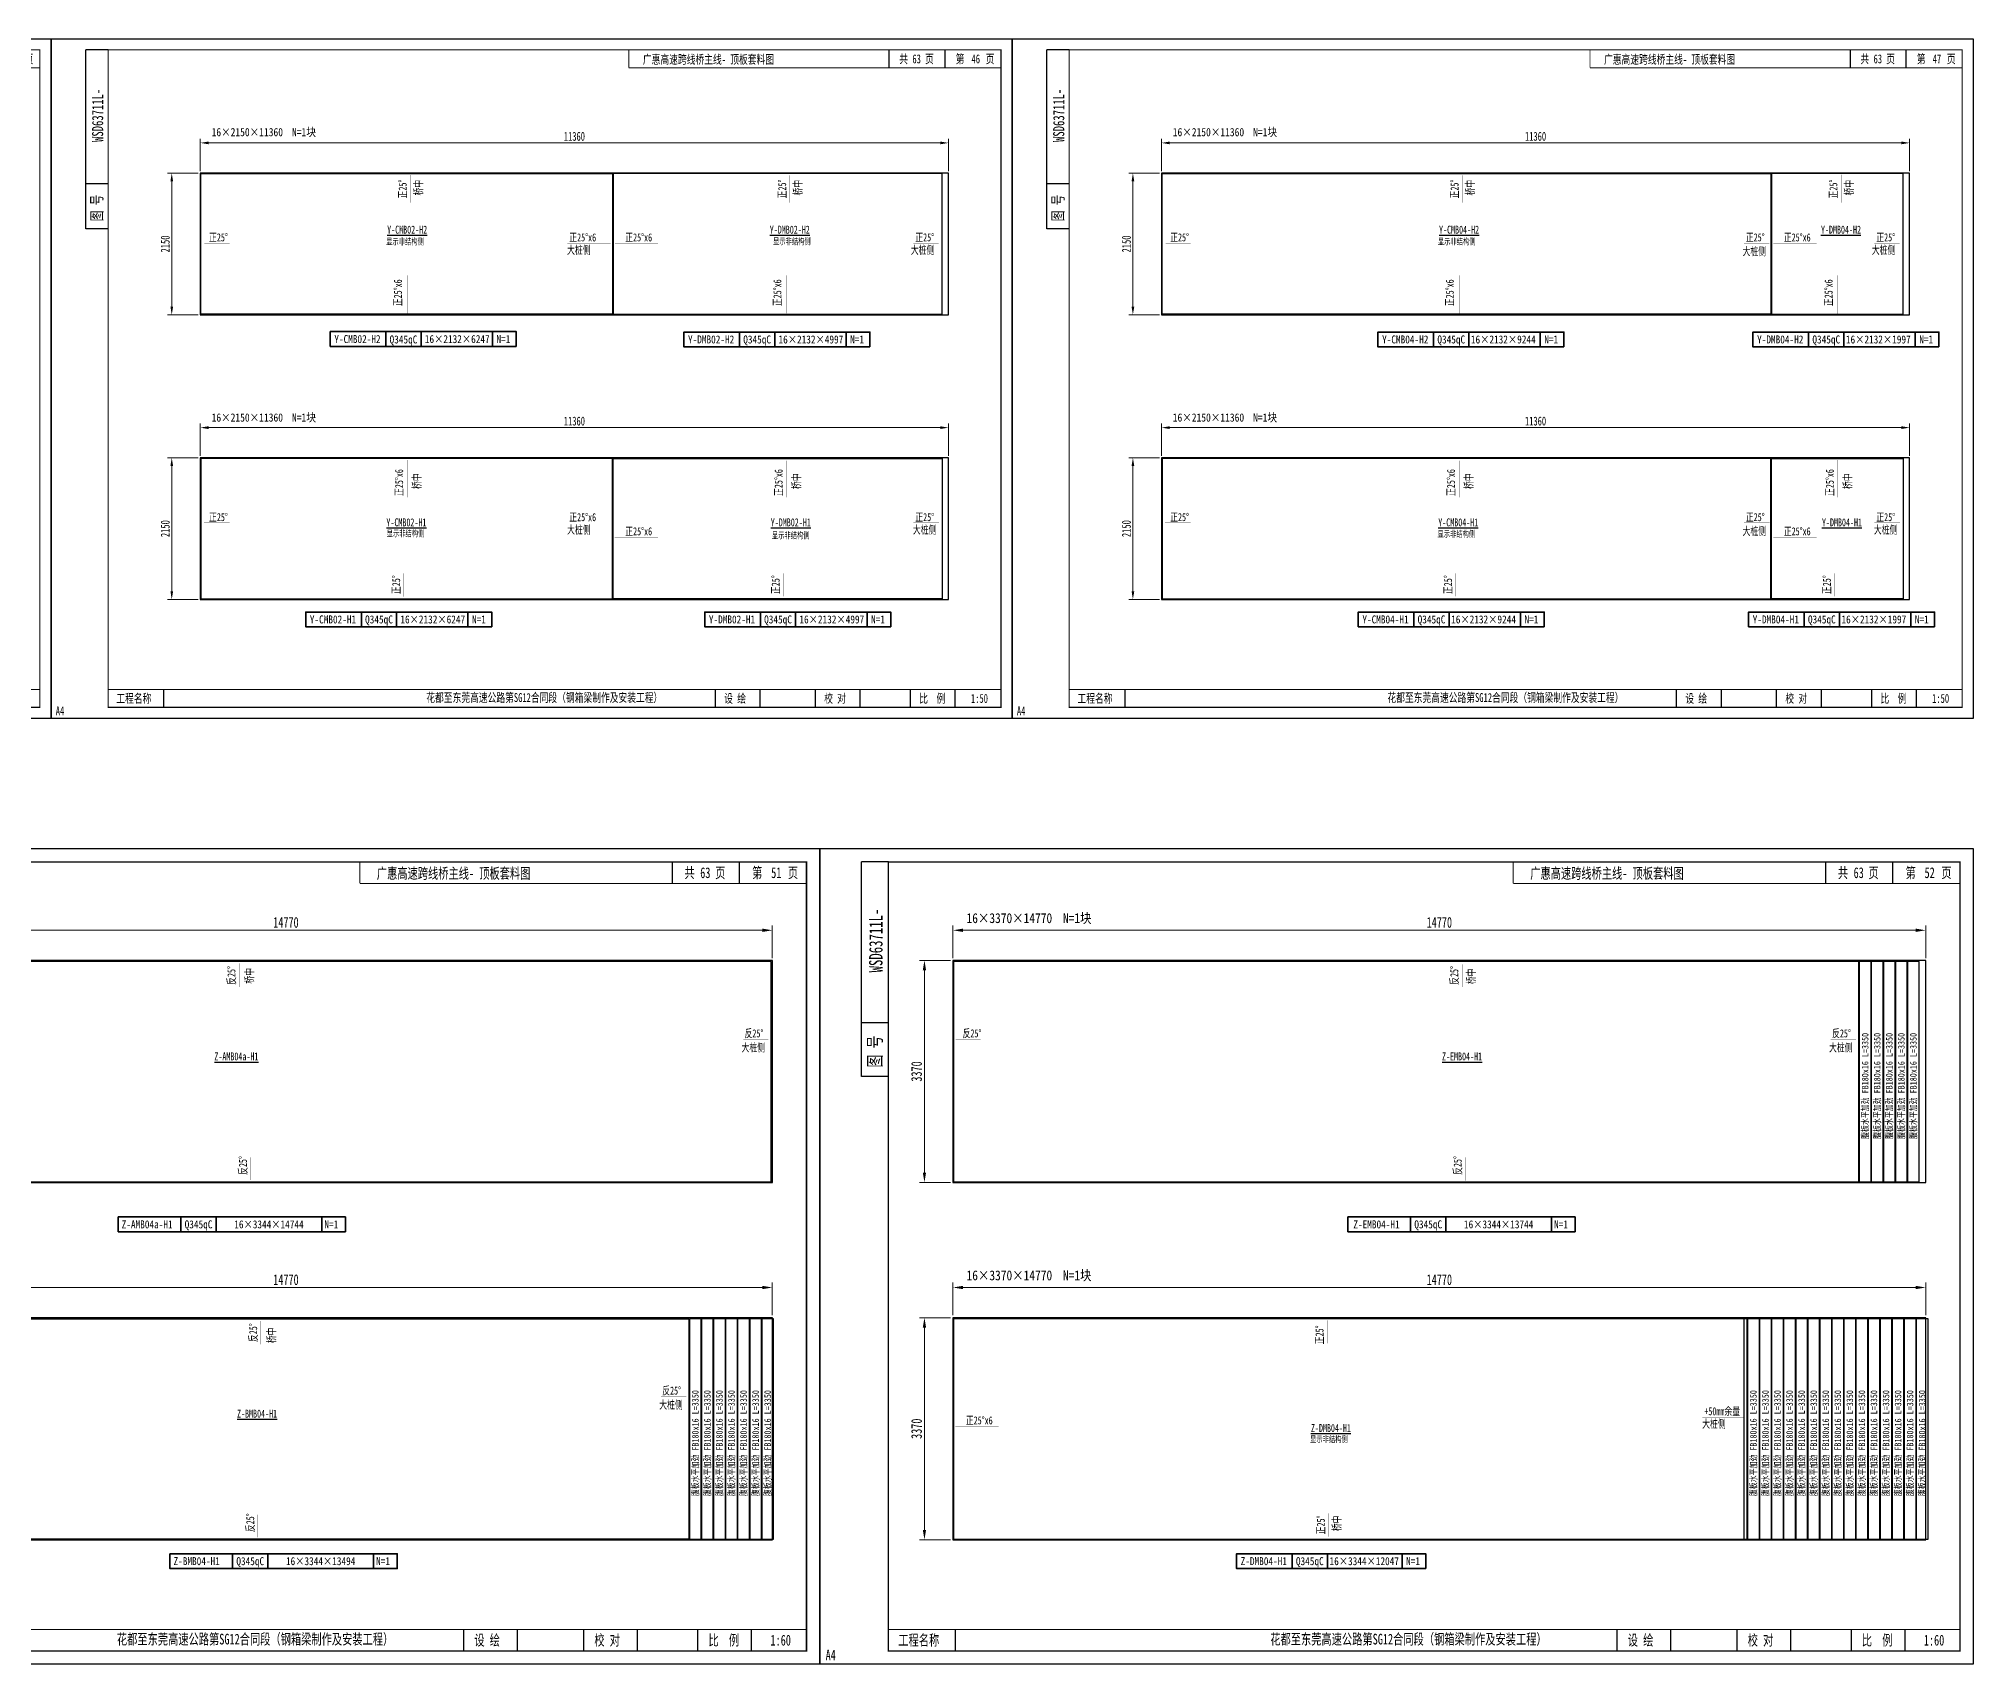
# Model space of a CAD drawing. Extents: x 1629247 to 2251351, y -601856 to -65897.
# Drawn here: x 2144945 to 2174320, y -197534 to -172858 of the extents above; entities that cross this region are included whole.
import ezdxf
from ezdxf.enums import TextEntityAlignment as Align

# ---------------------------------------------------------------- set-up
doc = ezdxf.new("R2010")
doc.units = 0
doc.header["$LTSCALE"] = 2
doc.header["$MEASUREMENT"] = 0
doc.header["$PDMODE"] = 35
doc.header["$PDSIZE"] = 50
doc.linetypes.add('PHANTOM', pattern=[63.5, 31.75, -6.35, 6.35, -6.35, 6.35, -6.35])
doc.layers.get('0').update_dxf_attribs({"linetype": 'CONTINUOUS'})
doc.layers.get('Defpoints').update_dxf_attribs({"linetype": 'CONTINUOUS'})
doc.layers.add('1图框轮廓', color=7, linetype='CONTINUOUS', lineweight=35)
doc.layers.add('标注层', color=3, linetype='CONTINUOUS', lineweight=13)
doc.layers.add('A3', color=7, linetype='CONTINUOUS')
doc.styles.add('仿宋', font='仿宋_GB2312_1.ttf', dxfattribs={"width": 0.7})
doc.dimstyles.new('标准标注样式-50', dxfattribs={"dimscale": 50, "dimtxt": 2.7, "dimasz": 2.5, "dimexe": 1.25, "dimexo": 0.625, "dimtad": 1, "dimdec": 0, "dimdsep": 46, "dimtxsty": '仿宋', "dimcen": 2.5, "dimclrd": 3, "dimclre": 3, "dimclrt": 4, "dimazin": 0, "dimtfac": 1, "dimtdec": 0, "dimtmove": 0, "dimatfit": 3, "dimfxl": 1.25, "dimlwd": 13, "dimlwe": 13, "dimarcsym": 0})
doc.dimstyles.new('标准标注样式-60', dxfattribs={"dimscale": 60, "dimtxt": 2.7, "dimasz": 2.5, "dimexe": 1.25, "dimexo": 0.625, "dimtad": 1, "dimdec": 0, "dimdsep": 46, "dimtxsty": '仿宋', "dimcen": 2.5, "dimclrd": 3, "dimclre": 3, "dimclrt": 4, "dimazin": 0, "dimtfac": 1, "dimtdec": 0, "dimtmove": 0, "dimatfit": 3, "dimfxl": 1.25, "dimlwd": 13, "dimlwe": 13, "dimarcsym": 0})

# ---------------------------------------------------------------- blocks, each defined once
blk = doc.blocks.new('tukuangA4-')
at = {"layer": 'A3'}
for p, q in [((537, 7565), (537, 10327)), ((882, 10327), (537, 10327)), ((12951, 10051), (12951, 10327)), ((13814, 10051), (13814, 10327)), ((882, 8256), (537, 8256)), ((882, 7565), (537, 7565)), ((1745, 173), (1745, 449)), ((10266, 173), (10266, 449)), ((10957, 173), (10957, 449)), ((11811, 173), (11811, 449)), ((12502, 173), (12502, 449)), ((13280, 173), (13280, 449)), ((13971, 173), (13971, 449))]:
    blk.add_line(p, q, dxfattribs=at)
blk.add_lwpolyline([(14850, 10500), (14850, 0), (0, 0), (0, 10500)], close=True, dxfattribs=at)
for points, const_width in [([(882, 10327), (14677, 10327), (14677, 173), (882, 173), (882, 10327)], 17.3), ([(8927, 10051), (8927, 10327)], 13.8), ([(8927, 10051), (14677, 10051)], 13.8), ([(882, 449), (14677, 449)], 13.8)]:
    blk.add_lwpolyline(points, dxfattribs=dict(at, const_width=const_width))
at = {"layer": 'A3', "color": 7, "linetype": 'Continuous', "style": '仿宋', "width": 0.7}
for s, p in [('共    页', (13106, 10120)), ('第     页', (13977, 10120)), ('工程名称', (1009, 242)), ('花都至东莞高速公路第SG12合同段（钢箱梁制作及安装工程）', (5798, 255)), ('设 绘', (10401, 242)), ('校 对', (11946, 242)), ('比  例', (13415, 242))]:
    blk.add_text(s, height=138.1, dxfattribs=at).set_placement(p)
blk.add_text('WSD63711L-', height=172.6, rotation=90, dxfattribs=at).set_placement((806, 9316), align=Align.CENTER)
blk.add_text('图 号', height=172.6, rotation=90, dxfattribs=at).set_placement((793, 7681))
blk.add_text('A4', height=138.1, dxfattribs=at).set_placement((139, 50), align=Align.CENTER)
blk = doc.blocks.new('*D1071')
at = {"color": 3, "lineweight": 13, "ltscale": 3}
for p, q in [((2147399, -174868), (2147399, -174378)), ((2158759, -174868), (2158759, -174378))]:
    blk.add_line(p, q, dxfattribs=at)
at = {"color": 3, "linetype": 'ByBlock', "lineweight": 13, "ltscale": 3}
blk.add_line((2158634, -174440), (2147524, -174440), dxfattribs=at)
at = {"color": 3, "ltscale": 3}
for points in [[(2147524, -174419), (2147524, -174461), (2147399, -174440)], [(2158634, -174419), (2158634, -174461), (2158759, -174440)]]:
    blk.add_solid(points, dxfattribs=at)
at = {"layer": 'Defpoints', "color": 0, "ltscale": 3}
for p in [(2147399, -174440), (2147399, -174899), (2158759, -174899)]:
    blk.add_point(p, dxfattribs=at)
at = {"color": 4, "ltscale": 3, "insert": (2153079, -174341), "char_height": 135, "attachment_point": 5, "style": '仿宋'}
blk.add_mtext('11360', dxfattribs=at)
blk = doc.blocks.new('*D1072')
at = {"color": 3, "lineweight": 13, "ltscale": 3}
for p, q in [((2147368, -174899), (2146903, -174899)), ((2147368, -177049), (2146903, -177049))]:
    blk.add_line(p, q, dxfattribs=at)
at = {"color": 3, "linetype": 'ByBlock', "lineweight": 13, "ltscale": 3}
blk.add_line((2146965, -175024), (2146965, -176924), dxfattribs=at)
at = {"color": 3, "ltscale": 3}
for points in [[(2146945, -175024), (2146986, -175024), (2146965, -174899)], [(2146945, -176924), (2146986, -176924), (2146965, -177049)]]:
    blk.add_solid(points, dxfattribs=at)
at = {"layer": 'Defpoints', "color": 0, "ltscale": 3}
for p in [(2147399, -174899), (2146965, -177049), (2147399, -177049)]:
    blk.add_point(p, dxfattribs=at)
at = {"color": 4, "ltscale": 3, "insert": (2146867, -175974), "char_height": 135, "attachment_point": 5, "rotation": 90, "style": '仿宋'}
blk.add_mtext('2150', dxfattribs=at)
blk = doc.blocks.new('*D1073')
at = {"color": 3, "lineweight": 13, "ltscale": 3}
for p, q in [((2147399, -179189), (2147399, -178699)), ((2158759, -179189), (2158759, -178699))]:
    blk.add_line(p, q, dxfattribs=at)
at = {"color": 3, "linetype": 'ByBlock', "lineweight": 13, "ltscale": 3}
blk.add_line((2158634, -178762), (2147524, -178762), dxfattribs=at)
at = {"color": 3, "ltscale": 3}
for points in [[(2147524, -178741), (2147524, -178783), (2147399, -178762)], [(2158634, -178741), (2158634, -178783), (2158759, -178762)]]:
    blk.add_solid(points, dxfattribs=at)
at = {"layer": 'Defpoints', "color": 0, "ltscale": 3}
for p in [(2147399, -178762), (2147399, -179220), (2158759, -179220)]:
    blk.add_point(p, dxfattribs=at)
at = {"color": 4, "ltscale": 3, "insert": (2153079, -178663), "char_height": 135, "attachment_point": 5, "style": '仿宋'}
blk.add_mtext('11360', dxfattribs=at)
blk = doc.blocks.new('*D1074')
at = {"color": 3, "lineweight": 13, "ltscale": 3}
for p, q in [((2147368, -179220), (2146903, -179220)), ((2147368, -181370), (2146903, -181370))]:
    blk.add_line(p, q, dxfattribs=at)
at = {"color": 3, "linetype": 'ByBlock', "lineweight": 13, "ltscale": 3}
blk.add_line((2146965, -179345), (2146965, -181245), dxfattribs=at)
at = {"color": 3, "ltscale": 3}
for points in [[(2146945, -179345), (2146986, -179345), (2146965, -179220)], [(2146945, -181245), (2146986, -181245), (2146965, -181370)]]:
    blk.add_solid(points, dxfattribs=at)
at = {"layer": 'Defpoints', "color": 0, "ltscale": 3}
for p in [(2147399, -179220), (2146965, -181370), (2147399, -181370)]:
    blk.add_point(p, dxfattribs=at)
at = {"color": 4, "ltscale": 3, "insert": (2146867, -180295), "char_height": 135, "attachment_point": 5, "rotation": 90, "style": '仿宋'}
blk.add_mtext('2150', dxfattribs=at)
blk = doc.blocks.new('*D1059')
at = {"color": 3, "lineweight": 13, "ltscale": 3}
for p, q in [((2161993, -174868), (2161993, -174378)), ((2173353, -174868), (2173353, -174378))]:
    blk.add_line(p, q, dxfattribs=at)
at = {"color": 3, "linetype": 'ByBlock', "lineweight": 13, "ltscale": 3}
blk.add_line((2173228, -174440), (2162118, -174440), dxfattribs=at)
at = {"color": 3, "ltscale": 3}
for points in [[(2162118, -174419), (2162118, -174461), (2161993, -174440)], [(2173228, -174419), (2173228, -174461), (2173353, -174440)]]:
    blk.add_solid(points, dxfattribs=at)
at = {"layer": 'Defpoints', "color": 0, "ltscale": 3}
for p in [(2161993, -174440), (2161993, -174899), (2173353, -174899)]:
    blk.add_point(p, dxfattribs=at)
at = {"color": 4, "ltscale": 3, "insert": (2167673, -174341), "char_height": 135, "attachment_point": 5, "style": '仿宋'}
blk.add_mtext('11360', dxfattribs=at)
blk = doc.blocks.new('*D1060')
at = {"color": 3, "lineweight": 13, "ltscale": 3}
for p, q in [((2161962, -174899), (2161497, -174899)), ((2161962, -177049), (2161497, -177049))]:
    blk.add_line(p, q, dxfattribs=at)
at = {"color": 3, "linetype": 'ByBlock', "lineweight": 13, "ltscale": 3}
blk.add_line((2161559, -175024), (2161559, -176924), dxfattribs=at)
at = {"color": 3, "ltscale": 3}
for points in [[(2161539, -175024), (2161580, -175024), (2161559, -174899)], [(2161539, -176924), (2161580, -176924), (2161559, -177049)]]:
    blk.add_solid(points, dxfattribs=at)
at = {"layer": 'Defpoints', "color": 0, "ltscale": 3}
for p in [(2161993, -174899), (2161559, -177049), (2161993, -177049)]:
    blk.add_point(p, dxfattribs=at)
at = {"color": 4, "ltscale": 3, "insert": (2161461, -175974), "char_height": 135, "attachment_point": 5, "rotation": 90, "style": '仿宋'}
blk.add_mtext('2150', dxfattribs=at)
blk = doc.blocks.new('*D1061')
at = {"color": 3, "lineweight": 13, "ltscale": 3}
for p, q in [((2161993, -179189), (2161993, -178699)), ((2173353, -179189), (2173353, -178699))]:
    blk.add_line(p, q, dxfattribs=at)
at = {"color": 3, "linetype": 'ByBlock', "lineweight": 13, "ltscale": 3}
blk.add_line((2173228, -178762), (2162118, -178762), dxfattribs=at)
at = {"color": 3, "ltscale": 3}
for points in [[(2162118, -178741), (2162118, -178783), (2161993, -178762)], [(2173228, -178741), (2173228, -178783), (2173353, -178762)]]:
    blk.add_solid(points, dxfattribs=at)
at = {"layer": 'Defpoints', "color": 0, "ltscale": 3}
for p in [(2161993, -178762), (2161993, -179220), (2173353, -179220)]:
    blk.add_point(p, dxfattribs=at)
at = {"color": 4, "ltscale": 3, "insert": (2167673, -178663), "char_height": 135, "attachment_point": 5, "style": '仿宋'}
blk.add_mtext('11360', dxfattribs=at)
blk = doc.blocks.new('*D1062')
at = {"color": 3, "lineweight": 13, "ltscale": 3}
for p, q in [((2161962, -179220), (2161497, -179220)), ((2161962, -181370), (2161497, -181370))]:
    blk.add_line(p, q, dxfattribs=at)
at = {"color": 3, "linetype": 'ByBlock', "lineweight": 13, "ltscale": 3}
blk.add_line((2161559, -179345), (2161559, -181245), dxfattribs=at)
at = {"color": 3, "ltscale": 3}
for points in [[(2161539, -179345), (2161580, -179345), (2161559, -179220)], [(2161539, -181245), (2161580, -181245), (2161559, -181370)]]:
    blk.add_solid(points, dxfattribs=at)
at = {"layer": 'Defpoints', "color": 0, "ltscale": 3}
for p in [(2161993, -179220), (2161559, -181370), (2161993, -181370)]:
    blk.add_point(p, dxfattribs=at)
at = {"color": 4, "ltscale": 3, "insert": (2161461, -180295), "char_height": 135, "attachment_point": 5, "rotation": 90, "style": '仿宋'}
blk.add_mtext('2150', dxfattribs=at)
blk = doc.blocks.new('*D1095')
at = {"color": 3, "lineweight": 13, "ltscale": 3}
for p, q in [((2141314, -186813), (2141314, -186317)), ((2156084, -186813), (2156084, -186317))]:
    blk.add_line(p, q, dxfattribs=at)
at = {"color": 3, "linetype": 'ByBlock', "lineweight": 13, "ltscale": 3}
blk.add_line((2155934, -186392), (2141464, -186392), dxfattribs=at)
at = {"color": 3, "ltscale": 3}
for points in [[(2141464, -186367), (2141464, -186417), (2141314, -186392)], [(2155934, -186367), (2155934, -186417), (2156084, -186392)]]:
    blk.add_solid(points, dxfattribs=at)
at = {"layer": 'Defpoints', "color": 0, "ltscale": 3}
for p in [(2141314, -186392), (2141314, -186850), (2156084, -186850)]:
    blk.add_point(p, dxfattribs=at)
at = {"color": 4, "ltscale": 3, "insert": (2148699, -186273), "char_height": 162, "attachment_point": 5, "style": '仿宋'}
blk.add_mtext('14770', dxfattribs=at)
blk = doc.blocks.new('*D1097')
at = {"color": 3, "lineweight": 13, "ltscale": 3}
for p, q in [((2141314, -192235), (2141314, -191739)), ((2156084, -192235), (2156084, -191739))]:
    blk.add_line(p, q, dxfattribs=at)
at = {"color": 3, "linetype": 'ByBlock', "lineweight": 13, "ltscale": 3}
blk.add_line((2155934, -191814), (2141464, -191814), dxfattribs=at)
at = {"color": 3, "ltscale": 3}
for points in [[(2141464, -191789), (2141464, -191839), (2141314, -191814)], [(2155934, -191789), (2155934, -191839), (2156084, -191814)]]:
    blk.add_solid(points, dxfattribs=at)
at = {"layer": 'Defpoints', "color": 0, "ltscale": 3}
for p in [(2141314, -191814), (2141314, -192273), (2156084, -192273)]:
    blk.add_point(p, dxfattribs=at)
at = {"color": 4, "ltscale": 3, "insert": (2148699, -191696), "char_height": 162, "attachment_point": 5, "style": '仿宋'}
blk.add_mtext('14770', dxfattribs=at)
blk = doc.blocks.new('*D1099')
at = {"color": 3, "lineweight": 13, "ltscale": 3}
for p, q in [((2158827, -186813), (2158827, -186317)), ((2173597, -186813), (2173597, -186317))]:
    blk.add_line(p, q, dxfattribs=at)
at = {"color": 3, "linetype": 'ByBlock', "lineweight": 13, "ltscale": 3}
blk.add_line((2173447, -186392), (2158977, -186392), dxfattribs=at)
at = {"color": 3, "ltscale": 3}
for points in [[(2158977, -186367), (2158977, -186417), (2158827, -186392)], [(2173447, -186367), (2173447, -186417), (2173597, -186392)]]:
    blk.add_solid(points, dxfattribs=at)
at = {"layer": 'Defpoints', "color": 0, "ltscale": 3}
for p in [(2158827, -186392), (2158827, -186850), (2173597, -186850)]:
    blk.add_point(p, dxfattribs=at)
at = {"color": 4, "ltscale": 3, "insert": (2166212, -186273), "char_height": 162, "attachment_point": 5, "style": '仿宋'}
blk.add_mtext('14770', dxfattribs=at)
blk = doc.blocks.new('*D1100')
at = {"color": 3, "lineweight": 13, "ltscale": 3}
for p, q in [((2158790, -186850), (2158319, -186850)), ((2158790, -190220), (2158319, -190220))]:
    blk.add_line(p, q, dxfattribs=at)
at = {"color": 3, "linetype": 'ByBlock', "lineweight": 13, "ltscale": 3}
blk.add_line((2158394, -187000), (2158394, -190070), dxfattribs=at)
at = {"color": 3, "ltscale": 3}
for points in [[(2158369, -187000), (2158419, -187000), (2158394, -186850)], [(2158369, -190070), (2158419, -190070), (2158394, -190220)]]:
    blk.add_solid(points, dxfattribs=at)
at = {"layer": 'Defpoints', "color": 0, "ltscale": 3}
for p in [(2158827, -186850), (2158394, -190220), (2158827, -190220)]:
    blk.add_point(p, dxfattribs=at)
at = {"color": 4, "ltscale": 3, "insert": (2158275, -188535), "char_height": 162, "attachment_point": 5, "rotation": 90, "style": '仿宋'}
blk.add_mtext('3370', dxfattribs=at)
blk = doc.blocks.new('*D1101')
at = {"color": 3, "lineweight": 13, "ltscale": 3}
for p, q in [((2158827, -192235), (2158827, -191739)), ((2173597, -192235), (2173597, -191739))]:
    blk.add_line(p, q, dxfattribs=at)
at = {"color": 3, "linetype": 'ByBlock', "lineweight": 13, "ltscale": 3}
blk.add_line((2173447, -191814), (2158977, -191814), dxfattribs=at)
at = {"color": 3, "ltscale": 3}
for points in [[(2158977, -191789), (2158977, -191839), (2158827, -191814)], [(2173447, -191789), (2173447, -191839), (2173597, -191814)]]:
    blk.add_solid(points, dxfattribs=at)
at = {"layer": 'Defpoints', "color": 0, "ltscale": 3}
for p in [(2158827, -191814), (2158827, -192273), (2173597, -192273)]:
    blk.add_point(p, dxfattribs=at)
at = {"color": 4, "ltscale": 3, "insert": (2166212, -191696), "char_height": 162, "attachment_point": 5, "style": '仿宋'}
blk.add_mtext('14770', dxfattribs=at)
blk = doc.blocks.new('*D1102')
at = {"color": 3, "lineweight": 13, "ltscale": 3}
for p, q in [((2158790, -192273), (2158319, -192273)), ((2158790, -195643), (2158319, -195643))]:
    blk.add_line(p, q, dxfattribs=at)
at = {"color": 3, "linetype": 'ByBlock', "lineweight": 13, "ltscale": 3}
blk.add_line((2158394, -192423), (2158394, -195493), dxfattribs=at)
at = {"color": 3, "ltscale": 3}
for points in [[(2158369, -192423), (2158419, -192423), (2158394, -192273)], [(2158369, -195493), (2158419, -195493), (2158394, -195643)]]:
    blk.add_solid(points, dxfattribs=at)
at = {"layer": 'Defpoints', "color": 0, "ltscale": 3}
for p in [(2158827, -192273), (2158394, -195643), (2158827, -195643)]:
    blk.add_point(p, dxfattribs=at)
at = {"color": 4, "ltscale": 3, "insert": (2158275, -193958), "char_height": 162, "attachment_point": 5, "rotation": 90, "style": '仿宋'}
blk.add_mtext('3370', dxfattribs=at)

msp = doc.modelspace()

# ---------------------------------------------------------------- linework, layer by layer
at = {"color": 3, "ltscale": 3}
msp.add_line((2170834.2, -192288.8), (2170834.2, -195632.8), dxfattribs=at)
at = {"color": 8, "ltscale": 3}
for points in [[(2147398.9, -177048.9), (2158758.9, -177048.9), (2158758.9, -174898.9), (2147398.9, -174898.9)], [(2161992.8, -177048.9), (2173352.8, -177048.9), (2173352.8, -174898.9), (2161992.8, -174898.9)], [(2147398.9, -181370.5), (2158758.9, -181370.5), (2158758.9, -179220.5), (2147398.9, -179220.5)], [(2161992.8, -181370.5), (2173352.8, -181370.5), (2173352.8, -179220.5), (2161992.8, -179220.5)], [(2141314.4, -190220.2), (2156084.4, -190220.2), (2156084.4, -186850.2), (2141314.4, -186850.2)], [(2158827.2, -190220.2), (2173597.2, -190220.2), (2173597.2, -186850.2), (2158827.2, -186850.2)], [(2141314.4, -195642.8), (2156084.4, -195642.8), (2156084.4, -192272.8), (2141314.4, -192272.8)], [(2158827.2, -195642.8), (2173597.2, -195642.8), (2173597.2, -192272.8), (2158827.2, -192272.8)]]:
    msp.add_lwpolyline(points, close=True, dxfattribs=at)
at = {"color": 1}
for points in [[(2153655.6, -177038.9), (2147408.9, -177038.9), (2147408.9, -174906.9), (2153655.6, -174906.9)], [(2153665.6, -177038.9), (2158662.3, -177038.9), (2158662.3, -174906.9), (2153665.6, -174906.9)], [(2171247.1, -177038.9), (2162002.8, -177038.9), (2162002.8, -174906.9), (2171247.1, -174906.9)], [(2171257.1, -177038.9), (2173254.1, -177038.9), (2173254.1, -174906.9), (2171257.1, -174906.9)], [(2147408.9, -181360.5), (2153655.6, -181360.5), (2153655.6, -179228.5), (2147408.9, -179228.5)], [(2158662.3, -181360.5), (2153665.6, -181360.5), (2153665.6, -179228.5), (2158662.3, -179228.5)], [(2162002.8, -181360.5), (2171247.1, -181360.5), (2171247.1, -179228.5), (2162002.8, -179228.5)], [(2173254.1, -181360.5), (2171257.1, -181360.5), (2171257.1, -179228.5), (2173254.1, -179228.5)], [(2141324.4, -190210.2), (2156068.4, -190210.2), (2156068.4, -186866.2), (2141324.4, -186866.2)], [(2158837.2, -190210.2), (2172581.2, -190210.2), (2172581.2, -186866.2), (2158837.2, -186866.2)], [(2141324.4, -192288.8), (2154818.4, -192288.8), (2154818.4, -195632.8), (2141324.4, -195632.8)], [(2170834.2, -195632.8), (2170884.2, -195632.8), (2170884.2, -192288.8), (2170834.2, -192288.8), (2158837.2, -192288.8), (2158837.2, -195632.8)]]:
    msp.add_lwpolyline(points, close=True, dxfattribs=at)
at = {"color": 2, "ltscale": 3}
for points in [[(2172588.2, -186866.2), (2172588.2, -190210.2), (2172768.2, -190210.2), (2172768.2, -186866.2)], [(2172771.2, -186866.2), (2172771.2, -190210.2), (2172951.2, -190210.2), (2172951.2, -186866.2)], [(2172954.2, -186866.2), (2172954.2, -190210.2), (2173134.2, -190210.2), (2173134.2, -186866.2)], [(2173137.2, -186866.2), (2173137.2, -190210.2), (2173317.2, -190210.2), (2173317.2, -186866.2)], [(2173320.2, -186866.2), (2173320.2, -190210.2), (2173500.2, -190210.2), (2173500.2, -186866.2)], [(2154825.4, -192288.8), (2154825.4, -195632.8), (2155005.4, -195632.8), (2155005.4, -192288.8)], [(2155008.4, -192288.8), (2155008.4, -195632.8), (2155188.4, -195632.8), (2155188.4, -192288.8)], [(2155191.4, -192288.8), (2155191.4, -195632.8), (2155371.4, -195632.8), (2155371.4, -192288.8)], [(2155374.4, -192288.8), (2155374.4, -195632.8), (2155554.4, -195632.8), (2155554.4, -192288.8)], [(2155557.4, -192288.8), (2155557.4, -195632.8), (2155737.4, -195632.8), (2155737.4, -192288.8)], [(2155740.4, -192288.8), (2155740.4, -195632.8), (2155920.4, -195632.8), (2155920.4, -192288.8)], [(2155923.4, -192288.8), (2155923.4, -195632.8), (2156103.4, -195632.8), (2156103.4, -192288.8)], [(2170891.2, -192288.8), (2170891.2, -195632.8), (2171071.2, -195632.8), (2171071.2, -192288.8)], [(2171074.2, -192288.8), (2171074.2, -195632.8), (2171254.2, -195632.8), (2171254.2, -192288.8)], [(2171257.2, -192288.8), (2171257.2, -195632.8), (2171437.2, -195632.8), (2171437.2, -192288.8)], [(2171440.2, -192288.8), (2171440.2, -195632.8), (2171620.2, -195632.8), (2171620.2, -192288.8)], [(2171623.2, -192288.8), (2171623.2, -195632.8), (2171803.2, -195632.8), (2171803.2, -192288.8)], [(2171806.2, -192288.8), (2171806.2, -195632.8), (2171986.2, -195632.8), (2171986.2, -192288.8)], [(2171989.2, -192288.8), (2171989.2, -195632.8), (2172169.2, -195632.8), (2172169.2, -192288.8)], [(2172172.2, -192288.8), (2172172.2, -195632.8), (2172352.2, -195632.8), (2172352.2, -192288.8)], [(2172355.2, -192288.8), (2172355.2, -195632.8), (2172535.2, -195632.8), (2172535.2, -192288.8)], [(2172538.2, -192288.8), (2172538.2, -195632.8), (2172718.2, -195632.8), (2172718.2, -192288.8)], [(2172721.2, -192288.8), (2172721.2, -195632.8), (2172901.2, -195632.8), (2172901.2, -192288.8)], [(2172904.2, -192288.8), (2172904.2, -195632.8), (2173084.2, -195632.8), (2173084.2, -192288.8)], [(2173087.2, -192288.8), (2173087.2, -195632.8), (2173267.2, -195632.8), (2173267.2, -192288.8)], [(2173270.2, -192288.8), (2173270.2, -195632.8), (2173450.2, -195632.8), (2173450.2, -192288.8)], [(2173453.2, -192288.8), (2173453.2, -195632.8), (2173633.2, -195632.8), (2173633.2, -192288.8)]]:
    msp.add_lwpolyline(points, close=True, dxfattribs=at)
at = {"layer": '1图框轮廓', "color": 30, "ltscale": 3}
for p, q in [((2150216.3, -177304.9), (2150216.3, -177529.9)), ((2150750.8, -177535.8), (2150750.8, -177310.8)), ((2151835.2, -177304.9), (2151835.2, -177529.9)), ((2155586.3, -177310.8), (2155586.3, -177535.8)), ((2156120.8, -177535.8), (2156120.8, -177310.8)), ((2157205.3, -177310.8), (2157205.3, -177535.8)), ((2166125.7, -177310.8), (2166125.7, -177535.8)), ((2166660.2, -177535.8), (2166660.2, -177310.8)), ((2167744.6, -177310.8), (2167744.6, -177535.8)), ((2171819.8, -177310.8), (2171819.8, -177535.8)), ((2172354.3, -177535.8), (2172354.3, -177310.8)), ((2173438.8, -177310.8), (2173438.8, -177535.8)), ((2149844.4, -181560.6), (2149844.4, -181785.6)), ((2150378.9, -181785.6), (2150378.9, -181560.6)), ((2151463.3, -181560.6), (2151463.3, -181785.6)), ((2155903.6, -181560.6), (2155903.6, -181785.6)), ((2156438.1, -181785.6), (2156438.1, -181560.6)), ((2157522.5, -181560.6), (2157522.5, -181785.6)), ((2165826.1, -181560.6), (2165826.1, -181785.6)), ((2166360.6, -181785.6), (2166360.6, -181560.6)), ((2167445, -181560.6), (2167445, -181785.6)), ((2171752.5, -181560.6), (2171752.5, -181785.6)), ((2172287, -181785.6), (2172287, -181560.6)), ((2173371.5, -181560.6), (2173371.5, -181785.6)), ((2147104.8, -190968), (2147104.8, -190743)), ((2147639.3, -190968), (2147639.3, -190743)), ((2149243.3, -190968), (2149243.3, -190743)), ((2165775.9, -190968), (2165775.9, -190743)), ((2166310.4, -190968), (2166310.4, -190743)), ((2167914.4, -190968), (2167914.4, -190743)), ((2147889.7, -196080.5), (2147889.7, -195855.5)), ((2148424.2, -196080.5), (2148424.2, -195855.5)), ((2150028.2, -196080.5), (2150028.2, -195855.5)), ((2163977.9, -195855.5), (2163977.9, -196080.5)), ((2164512.4, -196080.5), (2164512.4, -195855.5)), ((2165646.9, -195855.5), (2165646.9, -196080.5))]:
    msp.add_line(p, q, dxfattribs=at)
for points in [[(2152195.2, -177529.9), (2149370.6, -177529.9), (2149370.6, -177304.9), (2152195.2, -177304.9)], [(2157565.3, -177535.8), (2154740.7, -177535.8), (2154740.7, -177310.8), (2157565.3, -177310.8)], [(2168104.6, -177535.8), (2165280, -177535.8), (2165280, -177310.8), (2168104.6, -177310.8)], [(2173798.8, -177535.8), (2170974.1, -177535.8), (2170974.1, -177310.8), (2173798.8, -177310.8)], [(2151823.3, -181785.6), (2148998.7, -181785.6), (2148998.7, -181560.6), (2151823.3, -181560.6)], [(2157882.5, -181785.6), (2155057.9, -181785.6), (2155057.9, -181560.6), (2157882.5, -181560.6)], [(2167805, -181785.6), (2164980.4, -181785.6), (2164980.4, -181560.6), (2167805, -181560.6)], [(2173731.5, -181785.6), (2170906.8, -181785.6), (2170906.8, -181560.6), (2173731.5, -181560.6)], [(2146153.3, -190743), (2149603.3, -190743), (2149603.3, -190968), (2146153.3, -190968)], [(2164824.4, -190743), (2168274.4, -190743), (2168274.4, -190968), (2164824.4, -190968)], [(2146938.2, -195855.5), (2150388.2, -195855.5), (2150388.2, -196080.5), (2146938.2, -196080.5)], [(2166006.9, -196080.5), (2163132.2, -196080.5), (2163132.2, -195855.5), (2166006.9, -195855.5)]]:
    msp.add_lwpolyline(points, close=True, dxfattribs=at)
at = {"layer": '标注层', "color": 42}
for points in [[(2150589.3, -174919.8, 0, 25, 0), (2150589.3, -174994.6, 5, 5, 0), (2150589.3, -175349.2, 5, 5, 0)], [(2156351.8, -174919.8, 0, 25, 0), (2156351.8, -174994.6, 5, 5, 0), (2156351.8, -175349.2, 5, 5, 0)], [(2166560.9, -174919.8, 0, 25, 0), (2166560.9, -174994.6, 5, 5, 0), (2166560.9, -175349.2, 5, 5, 0)], [(2172313.1, -174919.8, 0, 25, 0), (2172313.1, -174994.6, 5, 5, 0), (2172313.1, -175349.2, 5, 5, 0)], [(2147449.1, -175959.8, 0, 25, 0), (2147523.9, -175959.8, 5, 5, 0), (2147844.7, -175959.8, 5, 5, 0)], [(2158622.1, -175959.8, 0, 25, 0), (2158547.3, -175959.8, 5, 5, 0), (2158226.5, -175959.8, 5, 5, 0)], [(2162043.1, -175959.8, 0, 25, 0), (2162117.9, -175959.8, 5, 5, 0), (2162438.7, -175959.8, 5, 5, 0)], [(2171233.3, -175959.8, 0, 25, 0), (2171158.5, -175959.8, 5, 5, 0), (2170837.7, -175959.8, 5, 5, 0)], [(2173213.8, -175959.8, 0, 25, 0), (2173139, -175959.8, 5, 5, 0), (2172818.2, -175959.8, 5, 5, 0)], [(2153632.6, -175972.9, 0, 25, 0), (2153557.8, -175972.9, 5, 5, 0), (2152972.6, -175972.9, 5, 5, 0)], [(2153688.6, -175972.9, 0, 25, 0), (2153763.4, -175972.9, 5, 5, 0), (2154348.6, -175972.9, 5, 5, 0)], [(2171280.1, -175972.9, 0, 25, 0), (2171354.9, -175972.9, 5, 5, 0), (2171940.1, -175972.9, 5, 5, 0)], [(2150539.7, -177038.9, 0, 25, 0), (2150539.7, -176964.1, 5, 5, 0), (2150539.7, -176448.1, 5, 5, 0)], [(2156302.2, -177038.9, 0, 25, 0), (2156302.2, -176964.1, 5, 5, 0), (2156302.2, -176448.1, 5, 5, 0)], [(2166511.3, -177038.9, 0, 25, 0), (2166511.3, -176964.1, 5, 5, 0), (2166511.3, -176448.1, 5, 5, 0)], [(2172263.4, -177038.9, 0, 25, 0), (2172263.4, -176964.1, 5, 5, 0), (2172263.4, -176448.1, 5, 5, 0)], [(2150539.7, -179251.5, 0, 25, 0), (2150539.7, -179326.3, 5, 5, 0), (2150539.7, -179821.5, 5, 5, 0)], [(2156302.2, -179251.5, 0, 25, 0), (2156302.2, -179326.3, 5, 5, 0), (2156302.2, -179821.5, 5, 5, 0)], [(2166511.3, -179251.5, 0, 25, 0), (2166511.3, -179326.3, 5, 5, 0), (2166511.3, -179821.5, 5, 5, 0)], [(2172263.4, -179251.5, 0, 25, 0), (2172263.4, -179326.3, 5, 5, 0), (2172263.4, -179821.5, 5, 5, 0)], [(2147449.1, -180206.1, 0, 25, 0), (2147523.9, -180206.1, 5, 5, 0), (2147844.7, -180206.1, 5, 5, 0)], [(2153632.6, -180219.7, 0, 25, 0), (2153557.8, -180219.7, 5, 5, 0), (2152972.6, -180219.7, 5, 5, 0)], [(2158622.1, -180206.1, 0, 25, 0), (2158547.3, -180206.1, 5, 5, 0), (2158226.5, -180206.1, 5, 5, 0)], [(2162043.1, -180206.1, 0, 25, 0), (2162117.9, -180206.1, 5, 5, 0), (2162438.7, -180206.1, 5, 5, 0)], [(2171233.3, -180206.1, 0, 25, 0), (2171158.5, -180206.1, 5, 5, 0), (2170837.7, -180206.1, 5, 5, 0)], [(2173213.8, -180206.1, 0, 25, 0), (2173139, -180206.1, 5, 5, 0), (2172818.2, -180206.1, 5, 5, 0)], [(2153688.6, -180434.2, 0, 25, 0), (2153763.4, -180434.2, 5, 5, 0), (2154348.6, -180434.2, 5, 5, 0)], [(2171280.1, -180434.2, 0, 25, 0), (2171354.9, -180434.2, 5, 5, 0), (2171940.1, -180434.2, 5, 5, 0)], [(2150489.9, -181331.3, 0, 25, 0), (2150489.9, -181256.5, 5, 5, 0), (2150489.9, -180971.9, 5, 5, 0)], [(2156252.4, -181331.3, 0, 25, 0), (2156252.4, -181256.5, 5, 5, 0), (2156252.4, -180971.9, 5, 5, 0)], [(2166461.5, -181331.3, 0, 25, 0), (2166461.5, -181256.5, 5, 5, 0), (2166461.5, -180971.9, 5, 5, 0)], [(2172213.7, -181331.3, 0, 25, 0), (2172213.7, -181256.5, 5, 5, 0), (2172213.7, -180971.9, 5, 5, 0)], [(2147988.9, -186895.4, 0, 25, 0), (2147988.9, -186970.2, 5, 5, 0), (2147988.9, -187254.8, 5, 5, 0)], [(2166556.5, -186895.4, 0, 25, 0), (2166556.5, -186970.2, 5, 5, 0), (2166556.5, -187254.8, 5, 5, 0)], [(2156038.6, -188042.4, 0, 25, 0), (2155963.7, -188042.4, 5, 5, 0), (2155642.9, -188042.4, 5, 5, 0)], [(2158854.4, -188042.4, 0, 25, 0), (2158929.2, -188042.4, 5, 5, 0), (2159250, -188042.4, 5, 5, 0)], [(2172551.3, -188042.4, 0, 25, 0), (2172476.5, -188042.4, 5, 5, 0), (2172155.7, -188042.4, 5, 5, 0)], [(2148163.5, -190197.4, 0, 25, 0), (2148163.5, -190122.5, 5, 5, 0), (2148163.5, -189837.9, 5, 5, 0)], [(2166608.1, -190197.4, 0, 25, 0), (2166608.1, -190122.5, 5, 5, 0), (2166608.1, -189837.9, 5, 5, 0)], [(2148318.6, -192318, 0, 25, 0), (2148318.6, -192392.9, 5, 5, 0), (2148318.6, -192677.5, 5, 5, 0)], [(2164510.6, -192301.7, 0, 25, 0), (2164510.6, -192376.5, 5, 5, 0), (2164510.6, -192661.1, 5, 5, 0)], [(2154788.6, -193465, 0, 25, 0), (2154713.7, -193465, 5, 5, 0), (2154392.9, -193465, 5, 5, 0)], [(2170834.2, -193791.1, 0, 25, 0), (2170759.4, -193791.1, 5, 5, 0), (2170207.5, -193791.1, 5, 5, 0)], [(2158860.2, -193929.5, 0, 25, 0), (2158935, -193929.5, 5, 5, 0), (2159520.2, -193929.5, 5, 5, 0)], [(2148274.1, -195620, 0, 25, 0), (2148274.1, -195545.2, 5, 5, 0), (2148274.1, -195260.5, 5, 5, 0)], [(2164530.3, -195603.6, 0, 25, 0), (2164530.3, -195528.8, 5, 5, 0), (2164530.3, -195244.2, 5, 5, 0)]]:
    msp.add_lwpolyline(points, format="xyseb", dxfattribs=at)

# ---------------------------------------------------------------- block references
at = {"color": 8}
for p, xscale, yscale, zscale in [((2130537.9, -183177.3), 0.9827586207538843, 0.9827586206956767, 0.9827586206896554), ((2145131.8, -183177.3), 0.9827586207538843, 0.9827586206956767, 0.9827586206896554), ((2159725.8, -183177.3), 0.9827586207538843, 0.9827586206956767, 0.9827586206896554), ((2139294.3, -197533.6), 1.179310345090926, 1.179310344828991, 1.179310344827586), ((2156807, -197533.6), 1.179310345090926, 1.179310344828991, 1.179310344827586)]:
    msp.add_blockref('tukuangA4-', p, dxfattribs=dict(at, xscale=xscale, yscale=yscale, zscale=zscale))

# ---------------------------------------------------------------- texts
at = {"color": 7, "style": '仿宋', "width": 0.85}
for s, height, p in [('16×2150×11360', 125, (2147570.1, -174338.9)), ('N=1块', 125, (2148790.4, -174338.9)), ('16×2150×11360', 125, (2162164.1, -174338.9)), ('N=1块', 125, (2163384.3, -174338.9)), ('16×2150×11360', 125, (2147570.1, -178670.9)), ('N=1块', 125, (2148790.4, -178670.9)), ('16×2150×11360', 125, (2162164.1, -178670.9)), ('N=1块', 125, (2163384.3, -178670.9)), ('16×3370×14770', 150, (2159032.7, -186282.4)), ('N=1块', 150, (2160497, -186282.4)), ('16×3370×14770', 150, (2159032.7, -191705)), ('N=1块', 150, (2160497, -191705))]:
    msp.add_text(s, height=height, dxfattribs=at).set_placement(p)
at = {"color": 152, "linetype": 'PHANTOM', "ltscale": 10, "style": '仿宋', "width": 0.7}
for p in [(2150221.2, -175986.6), (2156094.9, -175982.1), (2166189.5, -175985.6), (2150228.5, -180416.4), (2156077.6, -180445.5), (2166184.4, -180424.1), (2164249.4, -194165.6)]:
    msp.add_text('显示非结构侧', height=97.2, dxfattribs=at).set_placement(p)
at = {"color": 6, "linetype": 'PHANTOM', "ltscale": 10, "style": '仿宋', "width": 0.7}
for s, p in [('%%UY-CMB02-H2', (2150236.1, -175817.7)), ('%%UY-DMB02-H2', (2156045.6, -175817.7)), ('%%UY-CMB04-H2', (2166207.6, -175817.7)), ('%%UY-DMB04-H2', (2172006.9, -175817.7)), ('%%UY-CMB02-H1', (2150224.2, -180260.6)), ('%%UY-DMB02-H1', (2156060.6, -180260.6)), ('%%UY-CMB04-H1', (2166195.8, -180260.6)), ('%%UY-DMB04-H1', (2172021.9, -180260.6)), ('%%UZ-AMB04a-H1', (2147612.2, -188367)), ('%%UZ-EMB04-H1', (2166252.9, -188367)), ('%%UZ-BMB04-H1', (2147956.6, -193789.7)), ('%%UZ-DMB04-H1', (2164262.8, -194008.1))]:
    msp.add_text(s, height=121.5, dxfattribs=at).set_placement(p)
at = {"color": 7, "style": '仿宋', "width": 0.85}
for s, p in [('Y-CMB02-H2', (2149784.9, -177417.4)), ('Q345qC', (2150483.5, -177423.3)), ('16×2132×6247', (2151300.1, -177417.4)), ('N=1 ', (2152036.3, -177417.4)), ('Y-DMB02-H2', (2155155, -177423.3)), ('Q345qC', (2155853.6, -177423.3)), ('16×2132×4997', (2156670.2, -177423.3)), ('N=1 ', (2157406.4, -177423.3)), ('Y-CMB04-H2', (2165694.3, -177423.3)), ('Q345qC', (2166392.9, -177423.3)), ('16×2132×9244', (2167183.1, -177423.3)), ('N=1 ', (2167945.7, -177423.3)), ('Y-DMB04-H2', (2171388.4, -177423.3)), ('Q345qC', (2172087.1, -177423.3)), ('16×2132×1997', (2172877.2, -177423.3)), ('N=1 ', (2173639.8, -177423.3)), ('Y-CMB02-H1', (2149413, -181673.1)), ('Q345qC', (2150111.6, -181673.1)), ('16×2132×6247', (2150928.2, -181673.1)), ('N=1 ', (2151664.4, -181673.1)), ('Y-DMB02-H1', (2155472.2, -181673.1)), ('Q345qC', (2156170.8, -181673.1)), ('16×2132×4997', (2156987.4, -181673.1)), ('N=1 ', (2157723.6, -181673.1)), ('Y-CMB04-H1', (2165394.7, -181673.1)), ('Q345qC', (2166093.3, -181673.1)), ('16×2132×9244', (2166883.4, -181673.1)), ('N=1 ', (2167646.1, -181673.1)), ('Y-DMB04-H1', (2171321.2, -181673.1)), ('Q345qC', (2172019.8, -181673.1)), ('16×2132×1997', (2172809.9, -181673.1)), ('N=1 ', (2173572.6, -181673.1)), ('Z-AMB04a-H1', (2146591.4, -190855.5)), ('Q345qC', (2147372, -190855.5)), ('16×3344×14744', (2148441.3, -190855.5)), ('N=1 ', (2149423.3, -190855.5)), ('Z-EMB04-H1', (2165258.4, -190855.5)), ('Q345qC', (2166043.1, -190855.5)), ('16×3344×13744', (2167112.4, -190855.5)), ('N=1 ', (2168094.4, -190855.5)), ('Z-BMB04-H1', (2147343.6, -195968)), ('Q345qC', (2148156.9, -195968)), ('16×3344×13494', (2149226.2, -195968)), ('N=1 ', (2150208.2, -195968)), ('Z-DMB04-H1', (2163546.6, -195968)), ('Q345qC', (2164245.2, -195968)), ('16×3344×12047', (2165071.9, -195968)), ('N=1 ', (2165848, -195968))]:
    msp.add_text(s, height=121.5, dxfattribs=at).set_placement(p, align=Align.MIDDLE_CENTER)
at = {"color": 7, "style": '仿宋', "width": 0.75}
for p in [(2172677.2, -188753.8), (2172860.2, -188753.8), (2173043.2, -188753.8), (2173226.2, -188753.8), (2173409.2, -188753.8), (2154914.4, -194176.4), (2155097.4, -194176.4), (2155280.4, -194176.4), (2155463.4, -194176.4), (2155646.4, -194176.4), (2155829.4, -194176.4), (2156012.4, -194176.4), (2170980.2, -194176.4), (2171163.2, -194176.4), (2171346.2, -194176.4), (2171529.2, -194176.4), (2171712.2, -194176.4), (2171895.2, -194176.4), (2172078.2, -194176.4), (2172261.2, -194176.4), (2172444.2, -194176.4), (2172627.2, -194176.4), (2172810.2, -194176.4), (2172993.2, -194176.4), (2173176.2, -194176.4), (2173359.2, -194176.4), (2173542.2, -194176.4)]:
    msp.add_text('腹板水平加劲 FB180x16 L=3350', height=100, rotation=90, dxfattribs=at).set_placement(p, align=Align.MIDDLE_CENTER)
at = {"layer": 'A3', "color": 6, "linetype": 'Continuous', "style": '仿宋', "width": 0.7}
for height, p in [(135.714, (2154119, -173239.7)), (135.714, (2168713, -173239.7)), (162.857, (2150078.9, -185608.5)), (162.857, (2167591.6, -185608.5))]:
    msp.add_text('广惠高速跨线桥主线- 顶板套料图', height=height, dxfattribs=at).set_placement(p)
at = {"layer": 'A3', "color": 1, "linetype": 'Continuous', "style": '仿宋', "width": 0.7}
for s, height, p in [('63', 135.71, (2158211.2, -173232.1)), ('46', 135.71, (2159108.8, -173232.1)), ('63', 135.71, (2172805.1, -173232.1)), ('47', 135.71, (2173702.8, -173232.1)), ('63', 162.86, (2154989.4, -185599.4)), ('51', 162.86, (2156066.7, -185599.4)), ('63', 162.86, (2172502.2, -185599.4)), ('52', 162.86, (2173579.4, -185599.4))]:
    msp.add_text(s, height=height, dxfattribs=at).set_placement(p)
at = {"layer": 'A3', "color": 7, "linetype": 'Continuous', "style": '仿宋', "width": 0.7}
for s, height, p in [('1:50', 135.71, (2159100.1, -182939.9)), ('1:50', 135.71, (2173694.1, -182939.9)), ('1:60', 162.86, (2156056.2, -197248.8)), ('1:60', 162.86, (2173568.9, -197248.8))]:
    msp.add_text(s, height=height, dxfattribs=at).set_placement(p)
at = {"layer": '标注层', "color": 42, "style": '仿宋', "width": 0.7}
for s, p in [('正25%%D', (2150532.1, -175282.4)), ('桥中', (2150770, -175238.1)), ('正25%%D', (2156294.6, -175282.4)), ('桥中', (2156532.4, -175238.1)), ('正25%%D', (2166503.7, -175282.4)), ('桥中', (2166741.5, -175238.1)), ('正25%%D', (2172255.9, -175282.4)), ('桥中', (2172493.7, -175238.1)), ('正25%%Dx6', (2150459.1, -176918.2)), ('正25%%Dx6', (2156221.5, -176918.2)), ('正25%%Dx6', (2166430.6, -176918.2)), ('正25%%Dx6', (2172182.8, -176918.2)), ('正25%%Dx6', (2150477.9, -179799.2)), ('桥中', (2150748.2, -179693.9)), ('正25%%Dx6', (2156240.4, -179799.2)), ('桥中', (2156510.7, -179693.9)), ('正25%%Dx6', (2166449.5, -179799.2)), ('桥中', (2166719.8, -179693.9)), ('正25%%Dx6', (2172201.7, -179799.2)), ('桥中', (2172471.9, -179693.9)), ('正25%%D', (2150432.8, -181288.2)), ('正25%%D', (2156195.2, -181288.2)), ('正25%%D', (2166404.3, -181288.2)), ('正25%%D', (2172156.5, -181288.2)), ('反25%%D', (2147931.8, -187219.8)), ('桥中', (2148204.2, -187202.1)), ('反25%%D', (2166499.4, -187219.8)), ('桥中', (2166755.1, -187210.5)), ('反25%%D', (2148106.3, -190104.9)), ('反25%%D', (2166550.9, -190104.9)), ('反25%%D', (2148261.5, -192642.4)), ('桥中', (2148539.7, -192659.7)), ('正25%%D', (2164453.4, -192675.5)), ('反25%%D', (2148216.9, -195527.5)), ('正25%%D', (2164473.1, -195560.6)), ('桥中', (2164713.7, -195512.7))]:
    msp.add_text(s, height=121.5, rotation=90, dxfattribs=at).set_placement(p)
for s, p in [('正25%%D', (2147531.4, -175934.5)), ('正25%%Dx6', (2153001.4, -175935.1)), ('正25%%Dx6', (2153851.3, -175935.1)), ('正25%%D', (2158255.3, -175934.5)), ('正25%%D', (2162125.3, -175934.5)), ('正25%%D', (2170866.5, -175934.5)), ('正25%%Dx6', (2171442.8, -175935.1)), ('正25%%D', (2172847, -175934.5)), ('大桩侧', (2152967.7, -176126.5)), ('大桩侧', (2158186.7, -176126.5)), ('大桩侧', (2170816, -176147.3)), ('大桩侧', (2172778.4, -176126.5)), ('正25%%D', (2147531.4, -180180.9)), ('正25%%Dx6', (2153001.4, -180181.9)), ('正25%%D', (2158255.3, -180180.9)), ('正25%%D', (2162125.3, -180180.9)), ('正25%%D', (2170866.5, -180180.9)), ('正25%%D', (2172847, -180180.9)), ('大桩侧', (2152967.7, -180373.3)), ('正25%%Dx6', (2153851.3, -180396.4)), ('大桩侧', (2158217.6, -180373.3)), ('大桩侧', (2170816, -180393.6)), ('正25%%Dx6', (2171442.8, -180396.4)), ('大桩侧', (2172809.4, -180373.3)), ('反25%%D', (2155662.6, -188017.2)), ('反25%%D', (2158973.3, -188017.2)), ('反25%%D', (2172175.3, -188017.2)), ('大桩侧', (2155616.4, -188233.4)), ('大桩侧', (2172129.2, -188233.4)), ('大桩侧', (2154366.4, -193656)), ('反25%%D', (2154412.6, -193439.8)), ('正25%%Dx6', (2159022.9, -193891.8)), ('大桩侧', (2170202.5, -193944.6)), ('+50mm余量', (2170236.3, -193753.3))]:
    msp.add_text(s, height=121.5, dxfattribs=at).set_placement(p)

# ---------------------------------------------------------------- dimensions: what is measured, and where the dimension line sits
at = {"color": 8, "ltscale": 3}
for base, p1, p2, dimstyle, picture, middle in [((2147398.9, -174440.2), (2158758.9, -174898.9), (2147398.9, -174898.9), '标准标注样式-50', '*D1071', (2153078.9, -174341.5)), ((2161992.8, -174440.2), (2173352.8, -174898.9), (2161992.8, -174898.9), '标准标注样式-50', '*D1059', (2167672.8, -174341.5)), ((2147398.9, -178761.8), (2158758.9, -179220.5), (2147398.9, -179220.5), '标准标注样式-50', '*D1073', (2153078.9, -178663.1)), ((2161992.8, -178761.8), (2173352.8, -179220.5), (2161992.8, -179220.5), '标准标注样式-50', '*D1061', (2167672.8, -178663.1)), ((2141314.4, -186391.5), (2156084.4, -186850.2), (2141314.4, -186850.2), '标准标注样式-60', '*D1095', (2148699.4, -186273)), ((2158827.2, -186391.5), (2173597.2, -186850.2), (2158827.2, -186850.2), '标准标注样式-60', '*D1099', (2166212.2, -186273)), ((2141314.4, -191814.1), (2156084.4, -192272.8), (2141314.4, -192272.8), '标准标注样式-60', '*D1097', (2148699.4, -191695.6)), ((2158827.2, -191814.1), (2173597.2, -192272.8), (2158827.2, -192272.8), '标准标注样式-60', '*D1101', (2166212.2, -191695.6))]:
    dim = msp.add_linear_dim(base=base, p1=p1, p2=p2, dimstyle=dimstyle, dxfattribs=at)
    dim.commit()
    dim.dimension.update_dxf_attribs({"geometry": picture, "text_midpoint": middle})
for base, p1, p2, dimstyle, picture, middle in [((2146965.5, -177048.9), (2147398.9, -174898.9), (2147398.9, -177048.9), '标准标注样式-50', '*D1072', (2146866.7, -175973.9)), ((2161559.4, -177048.9), (2161992.8, -174898.9), (2161992.8, -177048.9), '标准标注样式-50', '*D1060', (2161460.7, -175973.9)), ((2146965.5, -181370.5), (2147398.9, -179220.5), (2147398.9, -181370.5), '标准标注样式-50', '*D1074', (2146866.7, -180295.5)), ((2161559.4, -181370.5), (2161992.8, -179220.5), (2161992.8, -181370.5), '标准标注样式-50', '*D1062', (2161460.7, -180295.5)), ((2158393.8, -190220.2), (2158827.2, -186850.2), (2158827.2, -190220.2), '标准标注样式-60', '*D1100', (2158275.3, -188535.2)), ((2158393.8, -195642.8), (2158827.2, -192272.8), (2158827.2, -195642.8), '标准标注样式-60', '*D1102', (2158275.3, -193957.8))]:
    dim = msp.add_linear_dim(base=base, p1=p1, p2=p2, angle=90, dimstyle=dimstyle, dxfattribs=at)
    dim.commit()
    dim.dimension.update_dxf_attribs({"geometry": picture, "text_midpoint": middle})

doc.saveas('drawing.dxf')
